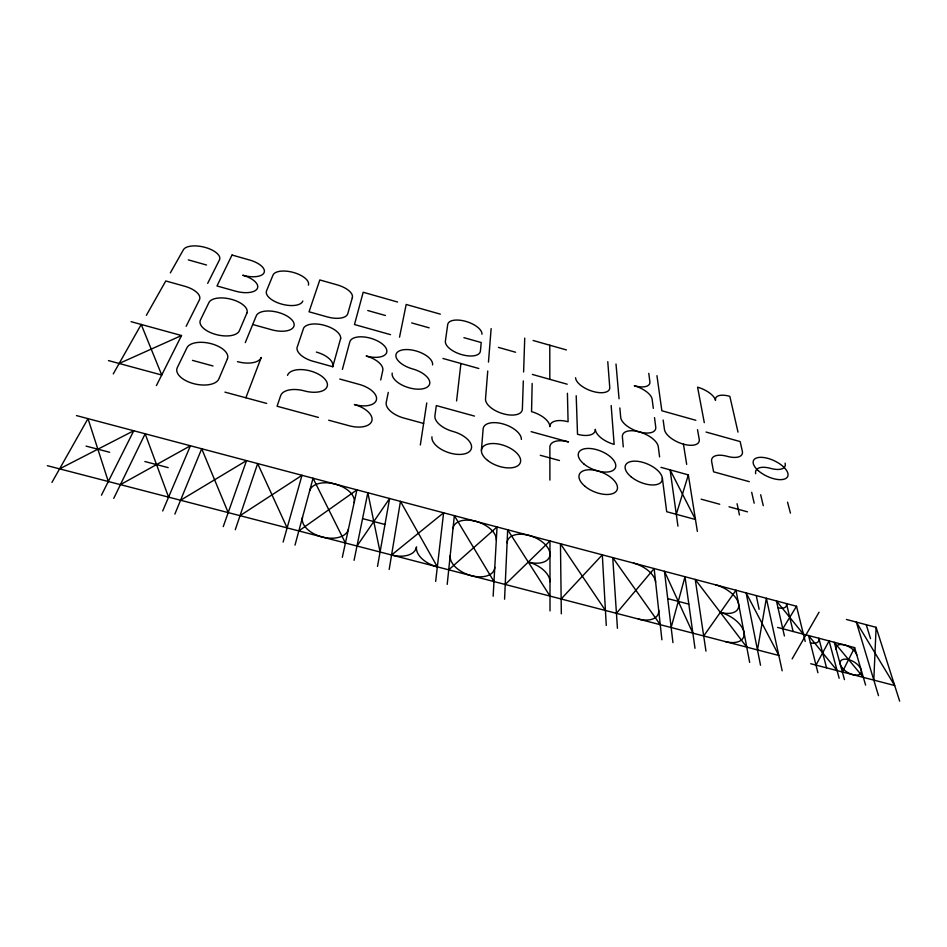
<?xml version="1.0" encoding="UTF-8"?>
<svg xmlns="http://www.w3.org/2000/svg" width="947" height="947" viewBox="0 0 947 947"><rect width="100%" height="100%" fill="white"/><g stroke="black" fill="none" stroke-linecap="round" stroke-linejoin="round"><path stroke-width="1.42" d="M532.167 383.417L531.551 411.661A19.461 9.588 20.2 0 1 549.852 426.647A19.402 9.517 21.1 0 1 568.082 421.77L567.419 393.277M523.312 380.943L522.377 409.116A19.271 9.411 19.4 0 1 503.39 413.827A19.271 9.411 19.4 0 1 485.515 398.912L487.752 370.999M523.608 371.982L524.733 338.115M504.573 599.179L507.675 529.775L550.006 596.101M873.809 680.1L876.105 627.328L846.417 619.468M493.15 596.231L497.057 526.958L448.724 569.822M481.419 450.251L483.124 428.944A19.994 10.133 19.7 0 1 502.821 423.877A19.994 10.133 19.7 0 1 521.371 439.42M488.463 362.121L491.138 328.573M447.209 584.382L454.347 515.642L493.979 581.565M435.656 581.399L443.61 512.801L391.573 554.989A23.45 13.885 17.5 0 0 416.479 546.893A23.32 13.791 19 0 0 437.336 566.862L400.451 501.377L389.193 569.419M456.584 400.912L460.917 363.494M420.326 445.019L426.754 402.96M340.695 338.316L332.752 366.738L311.48 360.819A19.792 9.636 14.9 0 1 297.003 347.738L303.667 327.993A19.319 9.186 15.1 0 1 322.738 324.904L326.502 325.957A19.319 9.186 15.1 0 1 340.683 338.316M757.482 649.926L766.36 598.267L782.175 670.807M377.51 566.401L389.608 498.501L356.995 546.017M354.071 560.352L367.838 492.736L380.078 552.006M388.282 392.378L386.234 402.404A20.23 10.299 17.2 0 0 403.919 418.077L423.629 423.451M399.527 337.168L406.18 304.461L440.331 314.155M342.317 557.321L356.924 489.848L298.838 530.936M380.73 379.984L382.789 370.466A19.65 9.612 16.1 0 0 366.134 356.001A19.177 9.162 16.1 0 0 386.731 352.26A19.177 9.162 16.1 0 0 370.561 338.221A19.177 9.162 16.1 0 0 349.822 341.831L342.388 369.401M295.014 545.117L313.043 478.235L345.406 543.022M671.151 627.53L685.001 576.723L694.991 648.304M283.117 542.051L302.01 475.311L240.029 515.677M676.3 514.316L688.339 474.885L660.947 467.345M235.282 529.704L257.667 463.568L287.13 527.893M223.255 526.603L246.528 460.609L180.557 500.253M245.865 397.787L261.242 357.457A20.645 10.192 13.1 0 1 237.472 361.647M174.864 514.114L201.711 448.748L228.191 512.599M245.285 342.613L256.306 315.765A19.544 9.233 14 0 1 278.513 312.486A19.544 9.233 14 0 1 293.866 326.384A19.544 9.233 14 0 1 271.789 329.793L252.719 324.501M162.695 510.978L190.442 445.765L120.423 484.651M113.758 498.347L145.151 433.773L168.59 497.139M101.447 495.174L133.764 430.755L59.602 468.86M156.433 385.547L181.516 335.534L131.077 321.672M186.157 326.289L199.391 299.903A20.005 9.257 12.1 0 0 184.724 286.254L165.784 280.963L146.371 315.315M207.689 283.354L219.432 259.963A18.822 8.239 12.8 0 0 205.369 247.463A18.822 8.239 12.8 0 0 183.41 249.759L170.353 272.878M842.357 671.944L854.644 647.63L777.594 627.423M815.983 665.102L829.099 640.93L839.16 678.253M51.943 482.402L87.988 418.633L108.313 481.502M113.261 373.911L141.21 324.454L161.724 375.012L108.455 360.582M792.13 658.911L819.037 612.212M782.767 628.784L796.522 606.258L76.482 415.591M703.704 635.97L735.997 590.23L749.657 662.415M616.438 613.336L654.152 568.555L661.894 639.77M561.145 598.989L602.316 554.835L606.269 625.422M505.236 584.477L549.958 540.962L550.018 610.91M119.144 363.482L181.516 335.534M47.35 465.687L778.836 655.466L746.141 592.917L760.524 665.22M810.691 663.729L894.678 685.521L856.325 622.096L878.496 695.654M86.059 446.108L109.651 452.287M144.855 461.52L168.199 467.64M362.571 518.601L384.979 524.484M667.706 598.611L688.824 604.15M224.948 392.129L266.687 403.422M318.405 417.426L277.08 406.239L280.655 395.68A21.13 10.962 14.5 0 1 304.283 390.886A20.585 10.405 14.7 0 0 327.188 386.4A20.585 10.405 14.7 0 0 310.592 371.023A20.585 10.405 14.7 0 0 287.521 375.367M328.692 420.208L349.194 425.759A20.929 10.914 15.8 0 0 371.922 420.634A20.929 10.914 15.8 0 0 354.344 404.547A20.396 10.358 15.9 0 0 376.421 399.847A20.396 10.358 15.9 0 0 359.233 384.399L339.784 379.049M192.466 360.369L212.98 365.968M540.275 455.282L559.464 460.526M701.135 499.176L719.732 504.254M729.001 506.787L747.491 511.83M474.459 416.076L436.33 405.588L434.91 415.733A20.1 10.228 18.4 0 0 453.033 431.477A20.621 10.76 18.5 0 1 471.535 447.765A20.621 10.76 18.5 0 1 450.298 453.128A20.621 10.76 18.5 0 1 431.95 436.804M531.113 431.654L568.543 441.941A19.887 9.991 21.3 0 0 549.876 447.221L549.899 480.093M749.278 481.668L713.6 471.819L711.647 461.532A19.094 8.89 24.5 0 1 727.201 456.324A18.632 8.499 24.1 0 0 742.353 451.257L740.152 441.574L706.071 432.045M390.543 334.658L354.486 324.537L363.186 292.256L397.61 302.034M532.356 374.432L567.206 384.21M695.832 420.29L661.846 410.761L656.946 375.639M442.947 358.463L478.815 368.501M188.299 259.869L206.517 265.006M367.756 310.521L385.37 315.493M411.685 322.915L429.157 327.84M463.912 337.653L481.206 342.53L480.425 350.994A18.265 8.428 18.2 0 1 461.911 354.675A18.265 8.428 18.2 0 1 445.386 341.133L447.706 324.572A17.863 8.061 18.2 0 1 465.77 321.376A17.863 8.061 18.2 0 1 481.964 334.267M498.442 347.395L515.618 352.248M533.09 340.482L566.413 349.94M863.344 677.389L834.212 642.267L844.464 679.626M837.089 670.571L808.56 635.544L817.912 672.761M803.411 634.194L776.433 600.931L784.412 635.982M746.769 647.144L695.24 579.434L705.965 651.145M660.26 624.7L612.733 557.582L617.444 628.299M605.429 610.472L560.47 543.756L561.322 613.822M692.873 633.164L664.463 571.29L672.95 642.622M876.105 627.328L899.65 701.111M866.233 624.712L870.553 638.645M854.644 647.63L865.605 685.095M787.537 502.159L790.449 513.12M826.553 667.836L818.835 638.242A11.482 6.013 29.2 0 1 810.372 642.776M796.522 606.258L805.199 641.427M760.678 494.772L763.27 505.674M793.101 631.495L786.484 603.594A11.115 5.765 27.9 0 1 777.984 607.749M737.997 432.116L729.841 396.331A17.567 7.576 23.6 0 0 715.53 400.38A17.567 7.647 23 0 0 697.572 387.169L704.296 422.67M751.693 492.298L754.179 503.188M737.086 503.721L739.441 514.967M756.251 595.592L759.115 609.276M785.099 463.166L785.288 464.16A18.62 8.369 25 0 1 772.338 468.812L768.834 467.936A19.094 8.748 25.4 0 0 755.54 472.707L755.694 473.725M697.513 429.654L699.229 439.23A18.632 8.606 23.3 0 1 683.414 444.155A18.632 8.606 23.3 0 1 664.474 429.547L663.149 420.042M683.438 444.167L686.67 464.397M688.339 474.885L697.359 531.385M677.945 526.153L670.097 469.866L695.465 519.501L666.688 511.711L662.332 478.034M648.79 373.319L649.879 381.795A17.602 7.789 21.7 0 1 634.277 385.737A18.005 8.132 22 0 1 652.152 399.314L653.323 408.37M654.519 417.627L655.738 427.109A18.644 8.712 22.3 0 1 639.261 431.891A19.106 9.127 22.6 0 0 622.392 436.816L623.28 446.901M659.597 456.928L658.283 446.747A19.106 9.127 22.6 0 0 639.261 431.891A18.644 8.712 22.3 0 1 620.687 417.343L619.859 407.944M616 364.015L619.054 398.758M607.773 361.683L609.75 387.382A18.04 8.215 21.1 0 1 593.165 391.49A18.04 8.215 21.1 0 1 575.587 377.77M611.158 405.505L614.153 444.392A19.118 9.186 22 0 1 595.308 429.311A19.153 9.269 21.2 0 1 577.516 434.282L576.202 395.728M549.781 345.217L549.816 379.333M316.345 352.071A20.076 9.896 14.8 0 1 332.752 366.738M836.201 649.535A11.613 6.002 30.1 0 1 844.428 644.943A11.613 6.002 30.1 0 1 856.775 654.91M309.645 490.842A23.024 13.222 15.3 0 1 334.989 484.035A23.024 13.222 15.3 0 1 354.178 502.573M348.413 529.136A23.711 14.016 15.1 0 1 322.122 536.973A23.711 14.016 15.1 0 1 302.543 517.169M452.997 528.615A22.586 12.938 19.9 0 1 475.702 521.3A22.586 12.938 19.9 0 1 496.323 540.027M494.784 567.312A23.249 13.696 20.1 0 1 471.346 575.693A23.249 13.696 20.1 0 1 450.18 555.676M507.095 542.868A22.503 12.785 21.6 0 1 529.006 535.422A22.503 12.785 21.6 0 1 549.97 554.397A22.503 12.785 21.6 0 1 528.284 562.056A23.154 13.53 22 0 1 549.994 581.718M633.484 563.086A22.432 12.429 24.7 0 1 655.62 582.003M658.662 610.057A23.119 13.128 25.3 0 1 638.396 619.03M302.815 301.016A18.857 8.594 14.4 0 1 281.567 304.082A18.857 8.594 14.4 0 1 266.557 290.812L272.996 275.115A18.419 8.215 14.5 0 1 293.606 272.511A18.419 8.215 14.5 0 1 308.402 285.142M392.212 373.082A19.496 9.553 17.2 0 0 409.104 387.808A19.496 9.553 17.2 0 0 429.713 383.63A19.496 9.553 17.2 0 0 412.667 368.939A19.035 9.103 17.2 0 1 395.929 354.853A19.035 9.103 17.2 0 1 415.697 350.852A19.035 9.103 17.2 0 1 432.578 364.903M715.66 584.844A22.479 12.098 26.8 0 1 738.613 604.056A22.479 12.098 26.8 0 1 720.336 612.413A23.178 12.761 27.6 0 1 743.999 632.513A23.178 12.761 27.6 0 1 725.284 641.569M352.343 297.583L347.786 313.67A18.68 8.57 15.3 0 1 327.271 316.902L309.042 311.788L319.826 279.945L337.215 284.881A18.253 8.192 15.4 0 1 352.343 297.583M227.398 358.889L218.887 378.883A21.651 11.021 11.9 0 1 193.389 383.582A21.651 11.021 11.9 0 1 177.314 367.59L186.926 347.809A21.071 10.464 12.3 0 1 211.524 343.785A21.071 10.464 12.3 0 1 227.398 358.889M246.859 313.137L239.366 330.763A20.266 9.707 12.7 0 1 215.762 334.457A20.266 9.707 12.7 0 1 200.456 319.979L208.92 302.567A19.769 9.245 13 0 1 231.743 299.406A19.769 9.245 13 0 1 246.859 313.137M232.027 255.027L216.981 285.97L235.531 291.167A19.058 8.618 13.4 0 0 257.406 288.338A19.058 8.618 13.4 0 0 242.775 275.246A18.609 8.227 13.7 0 0 264.071 272.689A18.609 8.227 13.7 0 0 249.7 260.046L232.027 255.027M842.475 668.227A11.802 6.167 30.5 0 0 860.669 673.459A11.802 6.167 30.5 0 0 849.009 659.716A11.802 6.167 30.5 0 0 842.475 668.227M631.247 476.945A19.84 9.801 23.1 0 0 661.965 480.875A19.84 9.801 23.1 0 0 637.994 461.367A19.84 9.801 23.1 0 0 631.247 476.945M583.814 463.888A19.863 9.92 22 0 0 615.183 468.209A19.863 9.92 22 0 0 592.017 448.7A19.863 9.92 22 0 0 583.814 463.888M584.903 486.237A20.384 10.429 22.3 0 0 616.935 490.203A20.384 10.429 22.3 0 0 592.834 469.972A20.384 10.429 22.3 0 0 584.903 486.237M487.563 460.408A20.514 10.666 19.8 0 0 520.128 463.142A20.514 10.666 19.8 0 0 495.399 443.622A20.514 10.666 19.8 0 0 487.563 460.408M758.145 470.541A18.881 8.57 25.2 0 0 787.442 476.957A18.881 8.57 25.2 0 0 766.194 457.957A18.881 8.57 25.2 0 0 758.145 470.541"/></g></svg>
